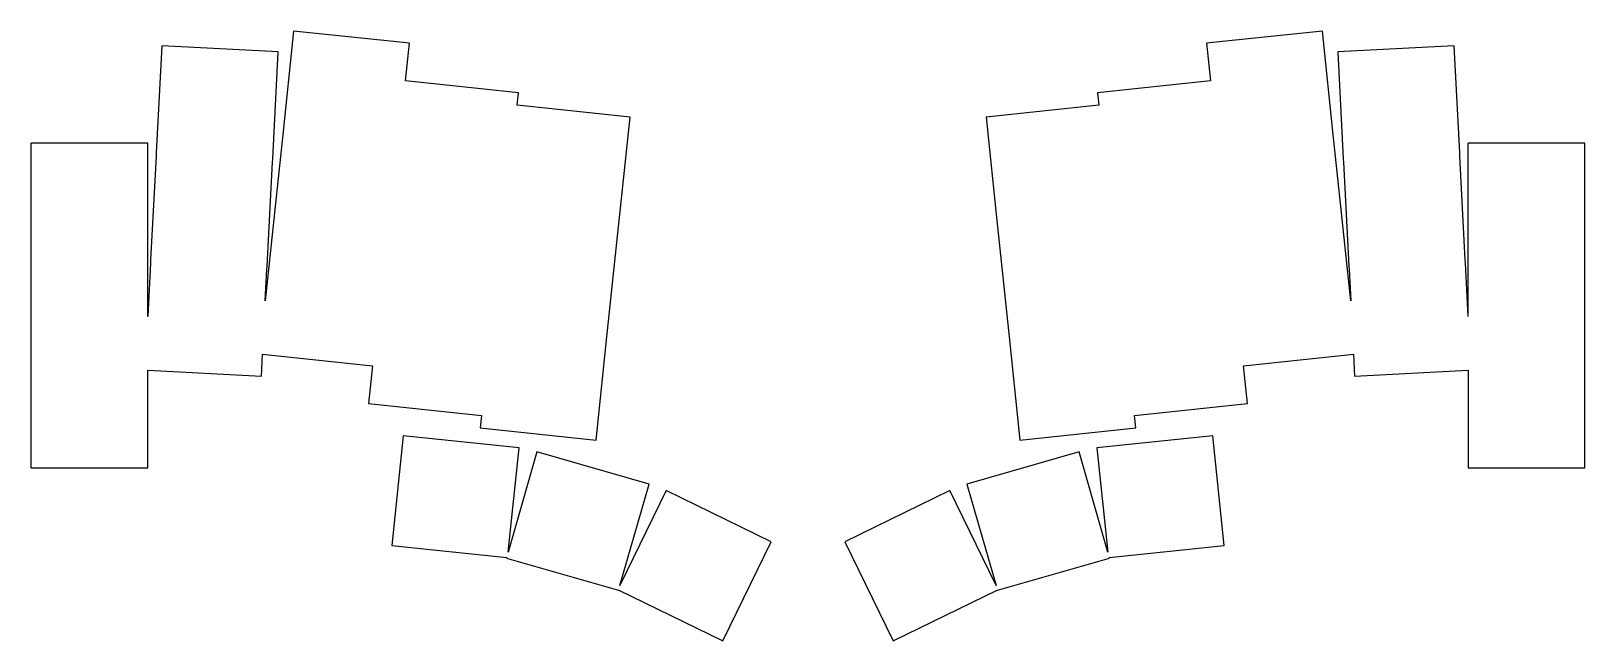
# Model space of a CAD drawing. Header units: millimetres. Extents: x -9 to 237, y -36 to 61.
import ezdxf

# ---------------------------------------------------------------- set-up
doc = ezdxf.new("R2010")
doc.units = ezdxf.units.MM

msp = doc.modelspace()

# ---------------------------------------------------------------- linework, layer by layer
for p, q in [((32.4, 60.51), (30.62, 43.6)), ((50.8, 58.58), (32.4, 60.51)), ((195.6, 60.51), (177.2, 58.58)), ((197.38, 43.6), (195.6, 60.51)), ((11.5, 58.18), (10.61, 41.2)), ((29.97, 57.21), (11.5, 58.18)), ((29.08, 40.23), (29.97, 57.21)), ((50.17, 52.61), (50.8, 58.58)), ((177.2, 58.58), (177.83, 52.61)), ((216.5, 58.18), (198.03, 57.21)), ((198.03, 57.21), (198.92, 40.23)), ((217.39, 41.2), (216.5, 58.18)), ((68.07, 50.73), (50.17, 52.61)), ((177.83, 52.61), (159.93, 50.73)), ((67.86, 48.74), (68.07, 50.73)), ((159.93, 50.73), (160.14, 48.74)), ((85.77, 46.86), (67.86, 48.74)), ((83.99, 29.95), (85.77, 46.86)), ((160.14, 48.74), (142.24, 46.86)), ((142.24, 46.86), (144.01, 29.95)), ((-9.25, -8.75), (-9.25, 42.75)), ((9.25, 42.75), (-9.25, 42.75)), ((9.25, 15.24), (9.25, 42.75)), ((30.57, 43.11), (28.85, 26.7)), ((30.62, 43.6), (30.57, 43.11)), ((197.43, 43.11), (197.38, 43.6)), ((199.16, 26.7), (197.43, 43.11)), ((218.75, 15.24), (218.75, 42.75)), ((237.25, 42.75), (218.75, 42.75)), ((237.25, -8.75), (237.25, 42.75)), ((10.58, 40.7), (9.72, 24.22)), ((10.61, 41.2), (10.58, 40.7)), ((28.2, 23.25), (29.06, 39.73)), ((29.06, 39.73), (29.08, 40.23)), ((198.92, 40.23), (198.94, 39.73)), ((198.94, 39.73), (199.81, 23.25)), ((217.42, 40.7), (217.39, 41.2)), ((218.28, 24.22), (217.42, 40.7)), ((83.94, 29.45), (83.99, 29.95)), ((144.01, 29.95), (144.07, 29.45)), ((82.21, 13.04), (83.94, 29.45)), ((144.07, 29.45), (145.79, 13.04)), ((28.79, 26.2), (27.91, 17.75)), ((28.85, 26.7), (28.79, 26.2)), ((199.21, 26.2), (199.16, 26.7)), ((200.1, 17.75), (199.21, 26.2)), ((9.69, 23.72), (9.25, 15.24)), ((9.72, 24.22), (9.69, 23.72)), ((27.91, 17.75), (28.17, 22.75)), ((28.17, 22.75), (28.2, 23.25)), ((199.81, 23.25), (199.83, 22.75)), ((199.83, 22.75), (200.1, 17.75)), ((218.31, 23.72), (218.28, 24.22)), ((218.75, 15.24), (218.31, 23.72)), ((80.38, -4.36), (82.16, 12.55)), ((82.16, 12.55), (82.21, 13.04)), ((145.79, 13.04), (145.84, 12.55)), ((145.84, 12.55), (147.62, -4.36)), ((27.28, 5.78), (27.46, 9.25)), ((27.46, 9.25), (44.92, 7.41)), ((44.92, 7.41), (44.29, 1.44)), ((183.08, 7.41), (200.54, 9.25)), ((183.71, 1.44), (183.08, 7.41)), ((200.54, 9.25), (200.72, 5.78)), ((9.25, -8.75), (9.25, 6.72)), ((9.25, 6.72), (27.28, 5.78)), ((200.72, 5.78), (218.75, 6.72)), ((218.75, 6.72), (218.75, -8.75)), ((44.29, 1.44), (62.19, -0.44)), ((165.81, -0.44), (183.71, 1.44)), ((62.19, -0.44), (61.98, -2.43)), ((61.98, -2.43), (80.38, -4.36)), ((147.62, -4.36), (166.02, -2.43)), ((166.02, -2.43), (165.81, -0.44)), ((49.79, -3.66), (47.96, -21.06)), ((68.19, -5.59), (49.79, -3.66)), ((178.21, -3.66), (159.82, -5.59)), ((180.04, -21.06), (178.21, -3.66)), ((66.45, -22.12), (68.19, -5.59)), ((71, -6.24), (66.45, -22.12)), ((88.79, -11.34), (71, -6.24)), ((157, -6.24), (139.22, -11.34)), ((161.55, -22.12), (157, -6.24)), ((159.82, -5.59), (161.55, -22.12)), ((-9.25, -8.75), (9.25, -8.75)), ((218.75, -8.75), (237.25, -8.75)), ((84.17, -27.43), (88.79, -11.34)), ((139.22, -11.34), (143.83, -27.43)), ((91.52, -12.36), (84.17, -27.43)), ((108.15, -20.47), (91.52, -12.36)), ((136.48, -12.36), (119.85, -20.47)), ((143.83, -27.43), (136.48, -12.36)), ((47.96, -21.06), (66.2, -22.98)), ((100.48, -36.2), (108.15, -20.47)), ((119.85, -20.47), (127.52, -36.2)), ((161.8, -22.98), (180.04, -21.06)), ((66.2, -22.98), (66.18, -23.06)), ((66.18, -23.06), (83.96, -28.16)), ((144.04, -28.16), (161.82, -23.06)), ((161.82, -23.06), (161.8, -22.98)), ((83.96, -28.16), (83.97, -28.15)), ((83.97, -28.15), (100.48, -36.2)), ((127.52, -36.2), (144.03, -28.15)), ((144.03, -28.15), (144.04, -28.16))]:
    msp.add_line(p, q)

doc.saveas('drawing.dxf')
